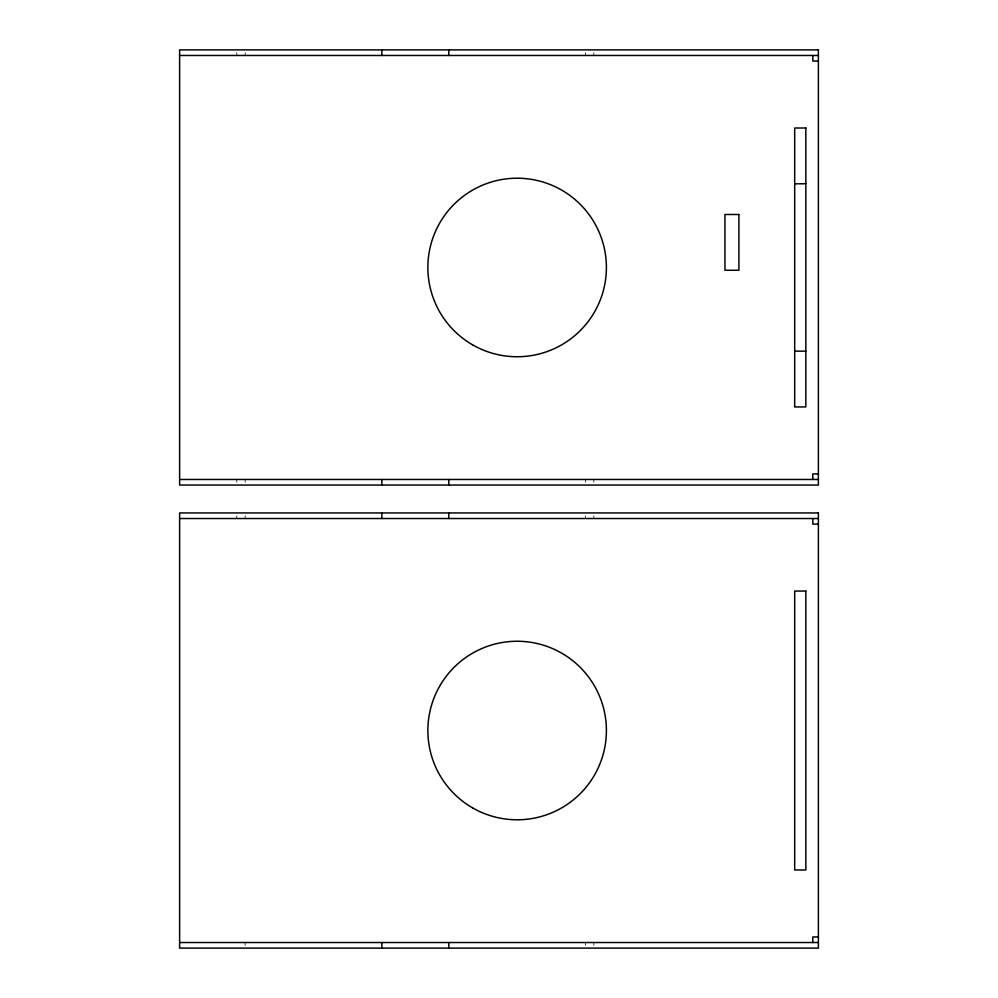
<?xml version="1.0" encoding="UTF-8"?>
<svg xmlns="http://www.w3.org/2000/svg" width="998" height="998" viewBox="0 0 998 998"><rect width="100%" height="100%" fill="white"/><g stroke="black" fill="none" stroke-linecap="round" stroke-linejoin="round"><path stroke-width="0.75" stroke-dasharray="4.99 3.74" d="M593.835 52.694L593.835 55.476M593.835 479.477L593.835 482.259M593.835 515.741L593.835 518.523M593.835 942.524L593.835 945.306M585.477 52.694L585.477 55.476M585.477 479.477L585.477 482.259M585.477 515.741L585.477 518.523M585.477 942.524L585.477 945.306M245.159 52.694L245.159 55.476M245.159 479.477L245.159 482.259M245.159 515.741L245.159 518.523M245.159 942.524L245.159 945.306M236.788 52.694L236.788 55.476M236.788 479.477L236.788 482.259M236.788 515.741L236.788 518.523"/><path stroke-width="1.5" d="M179.615 55.476L818.385 55.476M818.385 61.053L812.809 61.053L812.809 55.476M794.682 183.794L805.835 183.794M794.682 351.159L805.835 351.159M818.385 473.9L812.809 473.9L812.809 479.477M179.615 479.477L818.385 479.477M179.615 518.523L818.385 518.523M818.385 524.1L812.809 524.1L812.809 518.523M818.385 936.947L812.809 936.947L812.809 942.524M179.615 942.524L818.385 942.524M448.788 49.9L448.788 55.476M448.788 479.477L448.788 485.053M448.788 512.947L448.788 518.523M448.788 942.524L448.788 948.1M381.847 49.9L381.847 55.476M381.847 479.477L381.847 485.053M381.847 512.947L381.847 518.523M381.847 942.524L381.847 948.1M818.385 49.9L179.615 49.9L179.615 485.053L818.385 485.053L818.385 49.9M805.835 128.006L794.682 128.006L794.682 406.947L805.835 406.947L805.835 128.006M738.894 214.483L724.947 214.483L724.947 270.271L738.894 270.271L738.894 214.483M818.385 512.947L179.615 512.947L179.615 948.1L818.385 948.1L818.385 512.947M805.835 591.053L794.682 591.053L794.682 869.994L805.835 869.994L805.835 591.053M472.503 344.784A89.259 89.259 0 0 0 606.397 267.476A89.259 89.259 0 0 0 472.503 190.169A89.259 89.259 0 0 0 472.503 344.784M472.503 807.831A89.259 89.259 0 0 0 606.397 730.524A89.259 89.259 0 0 0 472.503 653.216A89.259 89.259 0 0 0 472.503 807.831"/></g></svg>
